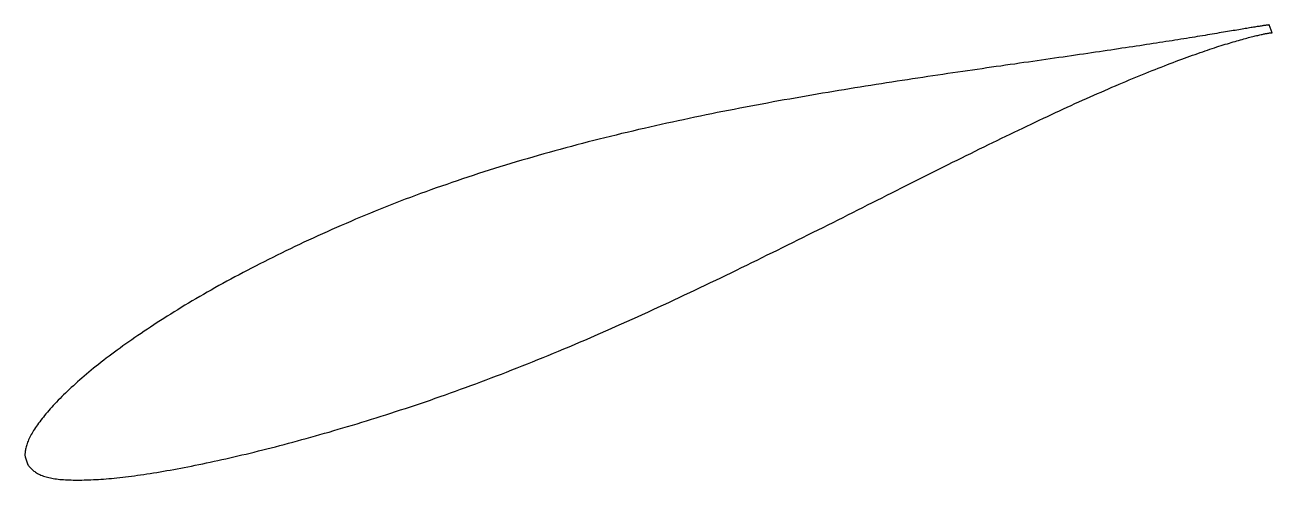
# Model space of a CAD drawing. Header units: metres. Extents: x -46 to 92, y -18 to 32.
import ezdxf

# ---------------------------------------------------------------- set-up
doc = ezdxf.new("R2010")
doc.units = ezdxf.units.M

msp = doc.modelspace()

# ---------------------------------------------------------------- linework, layer by layer
msp.add_lwpolyline([(91.24, 32.35), (91.24, 32.35), (91.23, 32.35), (91.22, 32.35), (91.2, 32.35), (91.17, 32.34), (91.14, 32.34), (91.1, 32.34), (91.06, 32.33), (91.02, 32.33), (90.96, 32.32), (90.9, 32.31), (90.84, 32.3), (90.77, 32.29), (90.69, 32.28), (90.61, 32.27), (90.53, 32.26), (90.44, 32.24), (90.34, 32.23), (90.24, 32.21), (90.13, 32.19), (90.02, 32.18), (89.9, 32.16), (89.77, 32.14), (89.65, 32.12), (89.51, 32.09), (89.37, 32.07), (89.23, 32.05), (89.07, 32.02), (88.92, 32), (88.76, 31.97), (88.59, 31.94), (88.42, 31.91), (88.24, 31.88), (88.06, 31.85), (87.87, 31.82), (87.68, 31.79), (87.48, 31.75), (87.27, 31.72), (87.07, 31.68), (86.85, 31.65), (86.63, 31.61), (86.41, 31.57), (86.18, 31.54), (85.94, 31.5), (85.7, 31.46), (85.46, 31.41), (85.21, 31.37), (84.95, 31.33), (84.69, 31.29), (84.43, 31.24), (84.16, 31.2), (83.88, 31.15), (83.6, 31.11), (83.31, 31.06), (83.02, 31.01), (82.73, 30.97), (82.43, 30.92), (82.12, 30.87), (81.81, 30.82), (81.5, 30.77), (81.17, 30.72), (80.85, 30.67), (80.52, 30.61), (80.19, 30.56), (79.85, 30.51), (79.5, 30.45), (79.15, 30.4), (78.8, 30.34), (78.44, 30.29), (78.08, 30.23), (77.71, 30.18), (77.34, 30.12), (76.96, 30.06), (76.58, 30), (76.19, 29.95), (75.8, 29.89), (75.41, 29.83), (75.01, 29.77), (74.61, 29.71), (74.2, 29.65), (73.79, 29.58), (73.37, 29.52), (72.95, 29.46), (72.53, 29.4), (72.1, 29.33), (71.66, 29.27), (71.23, 29.21), (70.78, 29.14), (70.34, 29.08), (69.89, 29.01), (69.44, 28.94), (68.98, 28.88), (68.52, 28.81), (68.05, 28.74), (67.58, 28.68), (67.11, 28.61), (66.63, 28.54), (66.15, 28.47), (65.67, 28.4), (65.18, 28.33), (64.69, 28.26), (64.2, 28.19), (63.7, 28.12), (63.2, 28.04), (62.69, 27.97), (62.18, 27.9), (61.67, 27.82), (61.15, 27.75), (60.64, 27.68), (60.11, 27.6), (59.59, 27.52), (59.06, 27.45), (58.53, 27.37), (58, 27.29), (57.46, 27.22), (56.92, 27.14), (56.38, 27.06), (55.83, 26.98), (55.28, 26.9), (54.73, 26.81), (54.18, 26.73), (53.62, 26.65), (53.06, 26.56), (52.5, 26.48), (51.94, 26.39), (51.37, 26.31), (50.8, 26.22), (50.23, 26.13), (49.66, 26.05), (49.08, 25.96), (48.5, 25.87), (47.92, 25.78), (47.34, 25.68), (46.76, 25.59), (46.17, 25.5), (45.58, 25.4), (44.99, 25.31), (44.4, 25.21), (43.81, 25.11), (43.21, 25.01), (42.62, 24.91), (42.02, 24.81), (41.42, 24.71), (40.82, 24.61), (40.21, 24.5), (39.61, 24.4), (39.01, 24.29), (38.4, 24.18), (37.79, 24.08), (37.18, 23.97), (36.57, 23.86), (35.96, 23.74), (35.35, 23.63), (34.74, 23.51), (34.12, 23.4), (33.51, 23.28), (32.89, 23.16), (32.27, 23.04), (31.66, 22.92), (31.04, 22.8), (30.42, 22.68), (29.8, 22.55), (29.19, 22.42), (28.57, 22.3), (27.95, 22.17), (27.33, 22.04), (26.71, 21.9), (26.09, 21.77), (25.47, 21.64), (24.84, 21.5), (24.22, 21.36), (23.6, 21.22), (22.98, 21.08), (22.36, 20.94), (21.74, 20.8), (21.12, 20.65), (20.5, 20.5), (19.88, 20.36), (19.27, 20.21), (18.65, 20.06), (18.03, 19.9), (17.41, 19.75), (16.8, 19.59), (16.18, 19.44), (15.57, 19.28), (14.95, 19.12), (14.34, 18.96), (13.73, 18.79), (13.12, 18.63), (12.51, 18.46), (11.9, 18.29), (11.29, 18.12), (10.68, 17.95), (10.08, 17.77), (9.47, 17.6), (8.87, 17.42), (8.27, 17.25), (7.67, 17.07), (7.07, 16.88), (6.47, 16.7), (5.88, 16.51), (5.28, 16.33), (4.69, 16.14), (4.1, 15.95), (3.51, 15.76), (2.92, 15.56), (2.34, 15.37), (1.76, 15.17), (1.18, 14.97), (0.6, 14.77), (0.02, 14.57), (-0.56, 14.37), (-1.13, 14.16), (-1.7, 13.96), (-2.27, 13.75), (-2.83, 13.54), (-3.4, 13.33), (-3.96, 13.12), (-4.52, 12.9), (-5.07, 12.69), (-5.62, 12.47), (-6.18, 12.26), (-6.72, 12.04), (-7.27, 11.82), (-7.81, 11.59), (-8.35, 11.37), (-8.89, 11.15), (-9.43, 10.92), (-9.96, 10.69), (-10.49, 10.47), (-11.02, 10.24), (-11.54, 10.01), (-12.06, 9.78), (-12.58, 9.55), (-13.1, 9.32), (-13.61, 9.08), (-14.12, 8.85), (-14.62, 8.62), (-15.13, 8.38), (-15.63, 8.15), (-16.12, 7.91), (-16.62, 7.67), (-17.11, 7.44), (-17.6, 7.2), (-18.08, 6.96), (-18.56, 6.72), (-19.04, 6.48), (-19.51, 6.24), (-19.98, 6), (-20.45, 5.76), (-20.91, 5.52), (-21.37, 5.28), (-21.83, 5.04), (-22.28, 4.8), (-22.73, 4.56), (-23.18, 4.32), (-23.62, 4.08), (-24.06, 3.84), (-24.5, 3.6), (-24.93, 3.35), (-25.35, 3.11), (-25.78, 2.87), (-26.2, 2.63), (-26.61, 2.39), (-27.03, 2.15), (-27.43, 1.91), (-27.84, 1.67), (-28.24, 1.43), (-28.64, 1.19), (-29.03, 0.95), (-29.42, 0.71), (-29.8, 0.47), (-30.18, 0.23), (-30.56, -0.01), (-30.93, -0.25), (-31.3, -0.48), (-31.66, -0.72), (-32.02, -0.96), (-32.38, -1.19), (-32.73, -1.43), (-33.07, -1.66), (-33.42, -1.9), (-33.76, -2.13), (-34.09, -2.36), (-34.42, -2.59), (-34.75, -2.82), (-35.07, -3.05), (-35.38, -3.28), (-35.69, -3.51), (-36, -3.73), (-36.31, -3.96), (-36.6, -4.19), (-36.9, -4.41), (-37.19, -4.63), (-37.47, -4.85), (-37.75, -5.08), (-38.03, -5.29), (-38.3, -5.51), (-38.57, -5.73), (-38.83, -5.95), (-39.09, -6.16), (-39.34, -6.38), (-39.59, -6.59), (-39.83, -6.8), (-40.07, -7.01), (-40.31, -7.22), (-40.53, -7.43), (-40.76, -7.63), (-40.98, -7.84), (-41.19, -8.04), (-41.4, -8.24), (-41.61, -8.45), (-41.81, -8.64), (-42, -8.84), (-42.2, -9.04), (-42.38, -9.23), (-42.56, -9.42), (-42.74, -9.62), (-42.91, -9.8), (-43.08, -9.99), (-43.24, -10.17), (-43.4, -10.36), (-43.55, -10.54), (-43.7, -10.71), (-43.84, -10.89), (-43.98, -11.06), (-44.11, -11.23), (-44.24, -11.4), (-44.36, -11.57), (-44.48, -11.73), (-44.6, -11.9), (-44.71, -12.06), (-44.81, -12.21), (-44.91, -12.37), (-45, -12.52), (-45.09, -12.67), (-45.18, -12.82), (-45.26, -12.97), (-45.33, -13.11), (-45.4, -13.26), (-45.47, -13.4), (-45.52, -13.54), (-45.58, -13.67), (-45.63, -13.81), (-45.67, -13.94), (-45.71, -14.06), (-45.75, -14.19), (-45.78, -14.31), (-45.8, -14.43), (-45.82, -14.55), (-45.84, -14.66), (-45.85, -14.76), (-45.86, -14.86), (-45.87, -14.96), (-45.87, -15.05), (-45.87, -15.12), (-45.86, -15.19), (-45.86, -15.24), (-45.86, -15.27), (-45.55, -16.15), (-45.55, -16.16), (-45.53, -16.17), (-45.51, -16.2), (-45.47, -16.25), (-45.43, -16.31), (-45.37, -16.38), (-45.3, -16.45), (-45.23, -16.53), (-45.16, -16.61), (-45.07, -16.69), (-44.98, -16.76), (-44.89, -16.84), (-44.79, -16.91), (-44.69, -16.98), (-44.58, -17.05), (-44.47, -17.12), (-44.35, -17.18), (-44.23, -17.24), (-44.1, -17.29), (-43.97, -17.35), (-43.83, -17.4), (-43.69, -17.44), (-43.54, -17.49), (-43.39, -17.53), (-43.23, -17.57), (-43.07, -17.6), (-42.91, -17.64), (-42.74, -17.67), (-42.56, -17.69), (-42.38, -17.72), (-42.2, -17.74), (-42.01, -17.76), (-41.82, -17.78), (-41.62, -17.79), (-41.41, -17.8), (-41.2, -17.82), (-40.99, -17.82), (-40.77, -17.83), (-40.55, -17.84), (-40.32, -17.84), (-40.09, -17.84), (-39.85, -17.84), (-39.61, -17.84), (-39.36, -17.83), (-39.11, -17.83), (-38.85, -17.82), (-38.59, -17.81), (-38.33, -17.79), (-38.06, -17.78), (-37.78, -17.76), (-37.5, -17.75), (-37.22, -17.73), (-36.93, -17.7), (-36.63, -17.68), (-36.34, -17.65), (-36.03, -17.62), (-35.73, -17.59), (-35.42, -17.56), (-35.1, -17.52), (-34.78, -17.49), (-34.46, -17.45), (-34.13, -17.4), (-33.8, -17.36), (-33.46, -17.31), (-33.12, -17.26), (-32.77, -17.21), (-32.42, -17.16), (-32.07, -17.11), (-31.71, -17.05), (-31.35, -16.99), (-30.98, -16.93), (-30.61, -16.87), (-30.24, -16.8), (-29.86, -16.73), (-29.48, -16.67), (-29.09, -16.59), (-28.7, -16.52), (-28.31, -16.45), (-27.91, -16.37), (-27.51, -16.29), (-27.11, -16.21), (-26.7, -16.12), (-26.28, -16.04), (-25.87, -15.95), (-25.45, -15.86), (-25.02, -15.77), (-24.6, -15.68), (-24.17, -15.58), (-23.73, -15.48), (-23.3, -15.39), (-22.85, -15.28), (-22.41, -15.18), (-21.96, -15.07), (-21.51, -14.97), (-21.06, -14.86), (-20.6, -14.75), (-20.14, -14.63), (-19.67, -14.52), (-19.21, -14.4), (-18.74, -14.28), (-18.26, -14.16), (-17.79, -14.03), (-17.31, -13.91), (-16.83, -13.78), (-16.34, -13.65), (-15.85, -13.52), (-15.36, -13.38), (-14.87, -13.25), (-14.37, -13.11), (-13.87, -12.97), (-13.37, -12.83), (-12.87, -12.68), (-12.36, -12.54), (-11.85, -12.39), (-11.34, -12.24), (-10.83, -12.09), (-10.31, -11.93), (-9.79, -11.78), (-9.27, -11.62), (-8.75, -11.46), (-8.22, -11.3), (-7.69, -11.13), (-7.16, -10.97), (-6.63, -10.8), (-6.09, -10.63), (-5.56, -10.46), (-5.02, -10.28), (-4.48, -10.11), (-3.94, -9.93), (-3.39, -9.75), (-2.85, -9.57), (-2.3, -9.38), (-1.75, -9.2), (-1.2, -9.01), (-0.65, -8.82), (-0.1, -8.62), (0.46, -8.43), (1.02, -8.23), (1.57, -8.03), (2.13, -7.83), (2.69, -7.63), (3.25, -7.42), (3.82, -7.21), (4.38, -7.01), (4.95, -6.79), (5.51, -6.58), (6.08, -6.36), (6.65, -6.15), (7.21, -5.93), (7.78, -5.7), (8.35, -5.48), (8.93, -5.25), (9.5, -5.03), (10.07, -4.8), (10.64, -4.56), (11.22, -4.33), (11.79, -4.09), (12.37, -3.86), (12.94, -3.62), (13.52, -3.38), (14.09, -3.13), (14.67, -2.89), (15.25, -2.64), (15.83, -2.4), (16.4, -2.15), (16.98, -1.89), (17.56, -1.64), (18.14, -1.39), (18.71, -1.13), (19.29, -0.88), (19.87, -0.62), (20.45, -0.36), (21.03, -0.1), (21.61, 0.16), (22.18, 0.43), (22.76, 0.69), (23.34, 0.96), (23.92, 1.22), (24.49, 1.49), (25.07, 1.76), (25.65, 2.03), (26.22, 2.3), (26.8, 2.57), (27.38, 2.84), (27.95, 3.11), (28.53, 3.38), (29.1, 3.66), (29.67, 3.93), (30.25, 4.21), (30.82, 4.48), (31.39, 4.76), (31.96, 5.03), (32.53, 5.31), (33.1, 5.59), (33.67, 5.87), (34.24, 6.14), (34.8, 6.42), (35.37, 6.7), (35.93, 6.98), (36.5, 7.25), (37.06, 7.53), (37.62, 7.81), (38.18, 8.09), (38.74, 8.37), (39.3, 8.64), (39.86, 8.92), (40.41, 9.2), (40.97, 9.48), (41.52, 9.75), (42.07, 10.03), (42.62, 10.31), (43.17, 10.58), (43.72, 10.86), (44.27, 11.13), (44.81, 11.41), (45.36, 11.68), (45.9, 11.95), (46.44, 12.22), (46.98, 12.5), (47.51, 12.77), (48.05, 13.04), (48.58, 13.3), (49.11, 13.57), (49.64, 13.84), (50.17, 14.11), (50.7, 14.37), (51.22, 14.63), (51.74, 14.9), (52.26, 15.16), (52.78, 15.42), (53.3, 15.68), (53.81, 15.94), (54.32, 16.19), (54.83, 16.45), (55.34, 16.7), (55.85, 16.95), (56.35, 17.2), (56.85, 17.45), (57.35, 17.7), (57.84, 17.95), (58.34, 18.19), (58.83, 18.43), (59.32, 18.67), (59.81, 18.91), (60.29, 19.15), (60.77, 19.38), (61.25, 19.62), (61.73, 19.85), (62.2, 20.08), (62.67, 20.31), (63.14, 20.53), (63.61, 20.76), (64.07, 20.98), (64.53, 21.2), (64.99, 21.42), (65.45, 21.63), (65.9, 21.85), (66.35, 22.06), (66.79, 22.27), (67.24, 22.47), (67.68, 22.68), (68.11, 22.88), (68.55, 23.08), (68.98, 23.28), (69.41, 23.47), (69.83, 23.67), (70.26, 23.86), (70.67, 24.05), (71.09, 24.23), (71.5, 24.42), (71.91, 24.6), (72.32, 24.78), (72.72, 24.95), (73.12, 25.13), (73.51, 25.3), (73.9, 25.47), (74.29, 25.64), (74.68, 25.8), (75.06, 25.96), (75.44, 26.12), (75.81, 26.28), (76.18, 26.43), (76.55, 26.59), (76.91, 26.74), (77.27, 26.88), (77.62, 27.03), (77.98, 27.17), (78.32, 27.31), (78.67, 27.45), (79.01, 27.58), (79.34, 27.71), (79.68, 27.84), (80.01, 27.97), (80.33, 28.1), (80.65, 28.22), (80.97, 28.34), (81.28, 28.45), (81.59, 28.57), (81.89, 28.68), (82.19, 28.79), (82.48, 28.9), (82.78, 29), (83.06, 29.1), (83.35, 29.2), (83.62, 29.3), (83.9, 29.4), (84.17, 29.49), (84.43, 29.58), (84.69, 29.67), (84.95, 29.75), (85.2, 29.83), (85.45, 29.92), (85.69, 29.99), (85.93, 30.07), (86.16, 30.14), (86.39, 30.21), (86.62, 30.28), (86.84, 30.35), (87.05, 30.42), (87.26, 30.48), (87.47, 30.54), (87.67, 30.6), (87.86, 30.65), (88.06, 30.71), (88.24, 30.76), (88.42, 30.81), (88.6, 30.86), (88.77, 30.9), (88.94, 30.95), (89.1, 30.99), (89.26, 31.03), (89.41, 31.07), (89.56, 31.11), (89.7, 31.14), (89.83, 31.17), (89.97, 31.2), (90.09, 31.23), (90.21, 31.26), (90.33, 31.28), (90.44, 31.31), (90.55, 31.33), (90.65, 31.35), (90.74, 31.37), (90.83, 31.39), (90.92, 31.4), (91, 31.42), (91.07, 31.43), (91.14, 31.44), (91.2, 31.45), (91.26, 31.46), (91.32, 31.47), (91.36, 31.48), (91.41, 31.48), (91.44, 31.49), (91.47, 31.49), (91.5, 31.49), (91.52, 31.49), (91.53, 31.49), (91.54, 31.49), (91.54, 31.49), (91.24, 32.35)], close=True)

doc.saveas('drawing.dxf')
